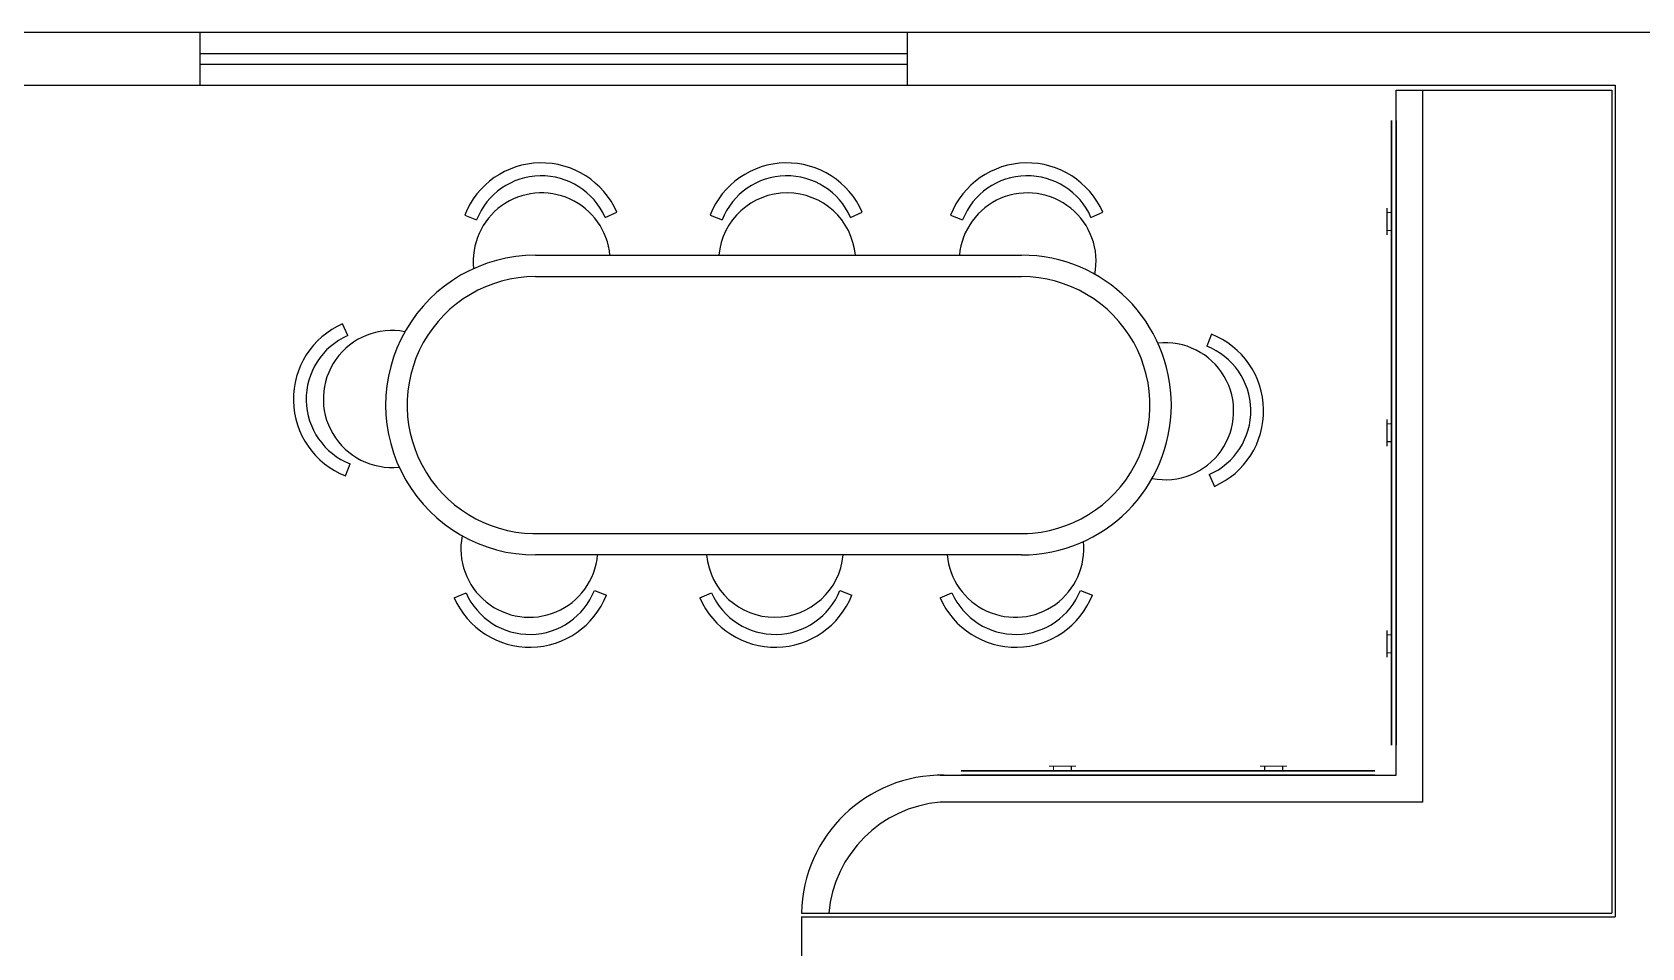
# Model space of a CAD drawing. Header units: metres. Extents: x 114 to 241, y 266 to 640.
# Drawn here: x 123.636 to 128.184, y 279.774 to 282.362 of the extents above; entities that cross this region are included whole.
import ezdxf

# ---------------------------------------------------------------- set-up
doc = ezdxf.new("R2010")
doc.units = ezdxf.units.M
doc.layers.add('Carimbo', color=7, linetype='Continuous')

# ---------------------------------------------------------------- blocks, each defined once
blk = doc.blocks.new('CABHAND')
at = {"const_width": 0.125, "elevation": -0.19}
for points in [[(-1, -0.5), (-1, 0)], [(1, -0.5), (1, 0)], [(-1.5, -0.5), (1.5, -0.5)]]:
    blk.add_lwpolyline(points, dxfattribs=at)
blk = doc.blocks.new('CABDRAW')
at = {"extrusion": (-1.83772e-16, -1, 0)}
for p, q in [((1, 0), (0, 0)), ((0, 0, 1), (1, 0, 1)), ((0, 0), (0, 0, 1)), ((1, 0, 1), (1, 0))]:
    blk.add_line(p, q, dxfattribs=at)
for points in [[(0, 0, 1), (1, 0, 1), (1, 0), (0, 0)], [(0, -1, 1), (1, -1, 1), (1, -1), (0, -1)]]:
    blk.add_3dface(points)

msp = doc.modelspace()

# ---------------------------------------------------------------- linework, layer by layer
at = {"layer": 'Carimbo'}
for p, q in [((115.4094, 282.3616), (131.4094, 282.3616)), ((124.1094, 282.3616), (126.1094, 282.3616)), ((124.1094, 282.3616), (124.1094, 282.2116)), ((126.1094, 282.2116), (126.1094, 282.3616)), ((126.1094, 282.2116), (126.1094, 282.3616)), ((124.1094, 282.3016), (126.1094, 282.3016)), ((124.1094, 282.2716), (126.1094, 282.2716)), ((122.1094, 282.2116), (128.1094, 282.2116)), ((124.1094, 282.2116), (126.1094, 282.2116)), ((127.4898, 282.1377, 0.4064), (127.4898, 282.1977, 0.4064)), ((127.4898, 282.1977, 0.4064), (128.0994, 282.1977, 0.4064)), ((127.566, 280.1854), (127.566, 282.1953)), ((128.0994, 282.1977, 0.4064), (128.0994, 280.3855, -0.3048)), ((128.1094, 282.2116), (128.1094, 279.8616)), ((127.4898, 282.1123, 0.4318), (127.4898, 282.1606, 0.4318)), ((124.858, 281.8446), (124.8918, 281.8313)), ((125.2547, 281.8383), (125.288, 281.8529)), ((125.5517, 281.8446), (125.5854, 281.8313)), ((125.9484, 281.8383), (125.9816, 281.8529)), ((126.2312, 281.8446), (126.265, 281.8313)), ((126.6279, 281.8383), (126.6611, 281.8529)), ((125.0583, 281.7312), (126.4314, 281.7312)), ((124.5277, 281.5042), (124.5131, 281.5374)), ((126.9683, 281.508), (126.955, 281.4742)), ((124.5214, 281.1075), (124.5347, 281.1412)), ((126.962, 281.1113), (126.9766, 281.078)), ((126.4314, 280.8842), (125.0583, 280.8842)), ((125.2247, 280.7841), (125.2585, 280.7708)), ((125.9184, 280.7841), (125.9521, 280.7708)), ((126.5979, 280.7841), (126.6317, 280.7708)), ((124.8286, 280.7625), (124.8618, 280.7771)), ((125.5222, 280.7625), (125.5554, 280.7771)), ((126.2017, 280.7625), (126.235, 280.7771)), ((128.0994, 280.3855, -0.3048), (128.0994, 279.8721, -0.3048)), ((127.4898, 280.2616), (127.4898, 280.347, 0.0254)), ((126.2014, 280.2616), (127.4898, 280.2616)), ((127.566, 280.1854), (126.2014, 280.1854)), ((125.8094, 279.8716), (128.0994, 279.8721, -0.3048)), ((125.8091, 279.8618, -0.01), (128.1091, 279.8618, -0.01)), ((125.8094, 279.8616), (128.1094, 279.8616)), ((125.8094, 279.8616), (125.8094, 278.2116))]:
    msp.add_line(p, q, dxfattribs=at)
at = {"layer": 'Carimbo', "color": 252}
for p, q in [((125.0583, 281.6707), (126.4314, 281.6707)), ((125.0756, 280.9451), (126.4487, 280.9451))]:
    msp.add_line(p, q, dxfattribs=at)
at = {"layer": 'Carimbo', "extrusion": (1.70295e-14, 1, 0)}
msp.add_line((126.8329, 280.2616, -0.4064), (126.8329, 280.2616, -0.2032), dxfattribs=at)
at = {"layer": 'Carimbo'}
for centre, radius, start, end in [((126.2073, 279.8637), 0.398, 89.1507, 178.8577), ((126.2314, 279.8405), 0.3462, 94.9712, 174.8465)]:
    msp.add_arc(centre, radius, start, end, dxfattribs=at)
for centre, major_axis, start_param, end_param in [((125.0747, 281.7592), (0.1647, 0.1647), 5.911777, 8.263787), ((125.7683, 281.7592), (0.1647, 0.1647), 5.911777, 8.263787), ((126.4479, 281.7592), (0.1647, 0.1647), 5.911777, 8.263787), ((125.0756, 281.7138), (-0.1369, 0.1369), 4.016955, 7.174875), ((125.0747, 281.7592), (0.139, 0.139), 5.911777, 8.263787), ((125.7683, 281.7592), (0.139, 0.139), 5.911777, 8.263787), ((126.4487, 281.7138), (-0.1369, 0.1369), 3.735448, 6.978619), ((126.4479, 281.7592), (0.139, 0.139), 5.911777, 8.263787), ((125.7692, 281.7138), (-0.1369, 0.1369), 4.016955, 6.978619), ((125.0583, 281.3077), (-0.2995, 0.2995), 5.497787, 8.63938), ((126.4314, 281.3077), (-0.2995, 0.2995), 8.63938, 11.780972), ((124.6068, 281.3242), (-0.1647, 0.1647), -0.371408, 1.980602), ((124.6522, 281.325), (0.1369, 0.1369), 0.593855, 4.033282), ((126.8829, 281.2913), (-0.1647, 0.1647), 2.770184, 5.122195), ((124.6068, 281.3242), (-0.139, 0.139), -0.371408, 1.980602), ((126.8375, 281.2904), (-0.1369, 0.1369), 2.164651, 5.604078), ((126.8829, 281.2913), (-0.139, 0.139), 2.770184, 5.122195), ((125.0409, 280.9016), (-0.1369, 0.1369), 0.593855, 3.837027), ((126.4141, 280.9016), (-0.1369, 0.1369), 0.875362, 4.033282), ((125.7346, 280.9016), (-0.1369, 0.1369), 0.875362, 3.837027), ((125.0418, 280.8562), (-0.139, 0.139), 1.199388, 3.551398), ((125.7354, 280.8562), (-0.139, 0.139), 1.199388, 3.551398), ((126.415, 280.8562), (-0.139, 0.139), 1.199388, 3.551398), ((125.0418, 280.8562), (0.1647, 0.1647), 2.770184, 5.122195), ((125.7354, 280.8562), (0.1647, 0.1647), 2.770184, 5.122195), ((126.415, 280.8562), (0.1647, 0.1647), 2.770184, 5.122195)]:
    msp.add_ellipse(centre, major_axis=major_axis, ratio=1, start_param=start_param, end_param=end_param, dxfattribs=at)
at = {"layer": 'Carimbo', "color": 252}
for centre, start_param, end_param in [((125.0583, 281.3077), 7.068583, 10.257911), ((126.4314, 281.3077), 10.162441, 13.351769)]:
    msp.add_ellipse(centre, major_axis=(0.2567, 0.2567), ratio=1, start_param=start_param, end_param=end_param, dxfattribs=at)

# ---------------------------------------------------------------- block references
at = {"layer": 'Carimbo'}
for name, p, xscale, yscale, zscale, rotation in [('CABDRAW', (127.4898, 282.1123, 0.9969), 0.5715000000000146, 0.01269999999999527, 0.1397, 270), ('CABDRAW', (127.4898, 282.1123, 0.8382), 0.5715000000000146, 0.01269999999999527, 0.1397, 270), ('CABDRAW', (127.4898, 282.1123, 0.6541), 1.16840000000002, 0.01269999999999527, 0.1651, 270), ('CABDRAW', (127.4898, 282.1123, 0.4318), 1.16840000000002, 0.01269999999999527, 0.2032, 270), ('CABHAND', (127.4771, 281.8265, 0.5334), 0.02539999999999054, 0.02539999999999054, 0.02539999999999998, 270), ('CABHAND', (127.4771, 281.8265, 0.7366), 0.02539999999999054, 0.02539999999999054, 0.02539999999999998, 270), ('CABHAND', (127.4771, 281.8265, 0.908), 0.02539999999999054, 0.02539999999999054, 0.02539999999999998, 270), ('CABHAND', (127.4771, 281.8265, 1.0668), 0.02539999999999054, 0.02539999999999054, 0.02539999999999998, 270), ('CABDRAW', (127.4898, 280.9439, 0.8382), -0.5715000000000146, 0.01269999999999527, 0.1397, 270), ('CABDRAW', (127.4898, 280.9439, 0.9969), -0.5715000000000146, 0.01269999999999527, 0.1397, 270), ('CABDRAW', (127.4898, 281.5154, 0.5905), 0.5715000000000146, 0.01269999999999527, 0.1397, 270), ('CABDRAW', (127.4898, 281.5154, 0.4318), 0.5715000000000146, 0.01269999999999527, 0.1397, 270), ('CABDRAW', (127.4898, 281.5154, 0.2477), 1.16840000000002, 0.01269999999999527, 0.1651, 270), ('CABDRAW', (127.4898, 281.5154, 0.0254), 1.16840000000002, 0.01269999999999527, 0.2032, 270), ('CABHAND', (127.4771, 281.2296, 0.5334), -0.02539999999999054, 0.02539999999999054, 0.02539999999999998, 270), ('CABHAND', (127.4771, 281.2296, 0.7366), -0.02539999999999054, 0.02539999999999054, 0.02539999999999998, 270), ('CABHAND', (127.4771, 281.2296, 1.0668), -0.02539999999999054, 0.02539999999999054, 0.02539999999999998, 270), ('CABHAND', (127.4771, 281.2296, 0.908), -0.02539999999999054, 0.02539999999999054, 0.02539999999999998, 270), ('CABHAND', (127.4771, 281.2296, 0.127), 0.02539999999999054, 0.02539999999999054, 0.02540000000000001, 270), ('CABHAND', (127.4771, 281.2296, 0.3302), 0.02539999999999054, 0.02539999999999054, 0.02540000000000001, 270), ('CABHAND', (127.4771, 281.2296, 0.5016), 0.02539999999999054, 0.02539999999999054, 0.02540000000000001, 270), ('CABHAND', (127.4771, 281.2296, 0.6604), 0.02539999999999054, 0.02539999999999054, 0.02540000000000001, 270), ('CABDRAW', (127.4898, 280.347, 0.4318), -0.5715000000000146, 0.01269999999999527, 0.1397, 270), ('CABDRAW', (127.4898, 280.347, 0.5905), -0.5715000000000146, 0.01269999999999527, 0.1397, 270), ('CABHAND', (127.4771, 280.6327, 0.127), -0.02539999999999054, 0.02539999999999054, 0.02540000000000001, 270), ('CABHAND', (127.4771, 280.6327, 0.3302), -0.02539999999999054, 0.02539999999999054, 0.02540000000000001, 270), ('CABHAND', (127.4771, 280.6327, 0.6604), -0.02539999999999054, 0.02539999999999054, 0.02540000000000001, 270), ('CABHAND', (127.4771, 280.6327, 0.5016), -0.02539999999999054, 0.02539999999999054, 0.02540000000000001, 270), ('CABHAND', (126.5471, 280.2743, 0.1016), -0.02539999999999054, 0.02539999999999054, 0.02539999999999998, 180), ('CABHAND', (126.5471, 280.2743, 0.3048), -0.02539999999999054, 0.02539999999999054, 0.02539999999999998, 180), ('CABHAND', (126.5471, 280.2743, 0.635), -0.02539999999999054, 0.02539999999999054, 0.02539999999999998, 180), ('CABHAND', (126.5471, 280.2743, 0.4763), -0.02539999999999054, 0.02539999999999054, 0.02539999999999998, 180), ('CABHAND', (126.5471, 280.2743, -0.3048), 0.02539999999999054, 0.02539999999999054, 0.02539999999999998, 180), ('CABHAND', (126.5471, 280.2743, -0.1016), 0.02539999999999054, 0.02539999999999054, 0.02539999999999998, 180), ('CABHAND', (126.5471, 280.2743, 0.0698), 0.02539999999999054, 0.02539999999999054, 0.02539999999999998, 180), ('CABHAND', (126.5471, 280.2743, 0.2286), 0.02539999999999054, 0.02539999999999054, 0.02539999999999998, 180), ('CABHAND', (127.144, 280.2743, 0.1016), 0.02539999999999054, 0.02539999999999054, 0.02539999999999998, 180), ('CABHAND', (127.144, 280.2743, 0.3048), 0.02539999999999054, 0.02539999999999054, 0.02539999999999998, 180), ('CABHAND', (127.144, 280.2743, 0.4763), 0.02539999999999054, 0.02539999999999054, 0.02539999999999998, 180), ('CABHAND', (127.144, 280.2743, 0.635), 0.02539999999999054, 0.02539999999999054, 0.02539999999999998, 180), ('CABDRAW', (126.2614, 280.2616, 0.4064), -0.5715000000000146, 0.01269999999999527, 0.1397, 180), ('CABDRAW', (126.2614, 280.2616, 0.5651), -0.5715000000000146, 0.01269999999999527, 0.1397, 180), ('CABDRAW', (127.4298, 280.2616, 0.2223), 1.16840000000002, 0.01269999999999527, 0.1651, 180), ('CABDRAW', (127.4298, 280.2616), 1.16840000000002, 0.01269999999999527, 0.2032, 180), ('CABDRAW', (126.8329, 280.2616, 0.1588), 0.5715000000000146, 0.01269999999999527, 0.1397, 180), ('CABDRAW', (126.8329, 280.2616), 0.5715000000000146, 0.01269999999999527, 0.1397, 180), ('CABDRAW', (127.4298, 280.2616, 0.5651), 0.5715000000000146, 0.01269999999999527, 0.1397, 180), ('CABDRAW', (127.4298, 280.2616, 0.4064), 0.5715000000000146, 0.01269999999999527, 0.1397, 180)]:
    msp.add_blockref(name, p, dxfattribs=dict(at, xscale=xscale, yscale=yscale, zscale=zscale, rotation=rotation))

doc.saveas('drawing.dxf')
